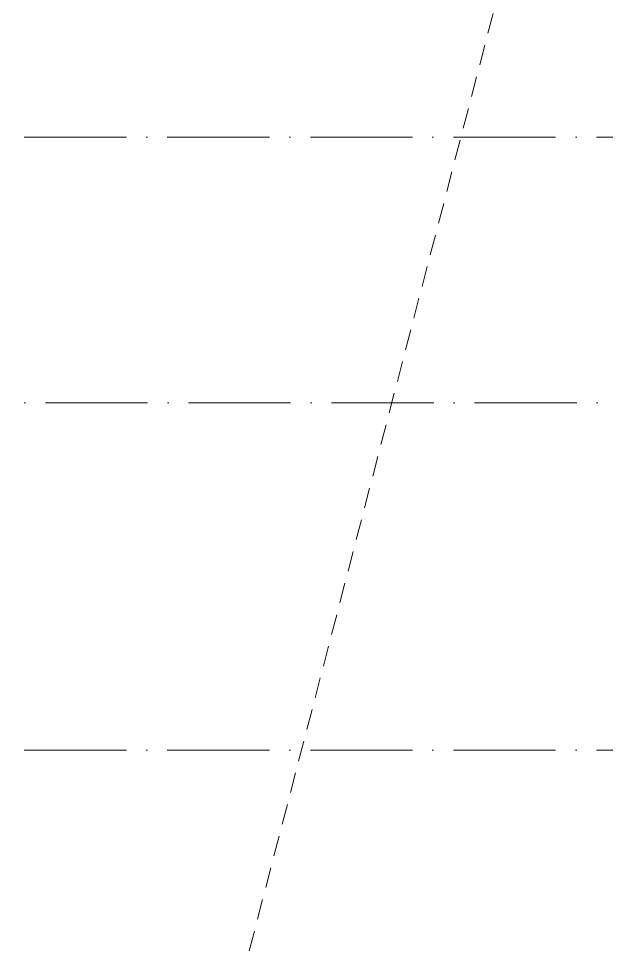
# Model space of a CAD drawing. Header units: millimetres. Extents: x -213536 to 1564669, y -45299 to 942238.
# Drawn here: x 525642 to 528518, y 507108 to 511682 of the extents above; entities that cross this region are included whole.
import ezdxf

# ---------------------------------------------------------------- set-up
doc = ezdxf.new("R2010")
doc.units = ezdxf.units.MM
doc.linetypes.add('200_ШТРИХ_ш1п0_6_', pattern=[160, 100, -60])
doc.linetypes.add('50_200_ШТРИХ_1Т_ш5_п1_п1_', pattern=[700, 500, -100, 0, -100])
for name, color, linetype, lineweight in [('0-1', 7, 'Continuous', 5), ('3) ЖБ 4м', 3, 'Continuous', 30), ('Линии-1', 7, '200_ШТРИХ_ш1п0_6_', 9), ('Оси-2', 7, '50_200_ШТРИХ_1Т_ш5_п1_п1_', 9)]:
    doc.layers.add(name, color=color, linetype=linetype, lineweight=lineweight)

# ---------------------------------------------------------------- blocks, each defined once
blk = doc.blocks.new('Ос 3 эт верх часть')
at = {"layer": 'Оси-2'}
for p, q in [((502566, 511102.4), (535374.3, 511102.4)), ((535374.3, 509802.4), (426847.2, 509802.4)), ((502566, 508102.4), (535374.3, 508102.4))]:
    blk.add_line(p, q, dxfattribs=at)
blk = doc.blocks.new('0125-Р-ОО-Ш2-АР-о_23_10_2024_rvt-1-АИ2_03_План отделки стен 3-го этажа _Часть 1_')
at = {"layer": 'Линии-1'}
blk.add_line((96316.1, 57262), (103096.9, 83338), dxfattribs=at)
blk = doc.blocks.new('3этВверх')
at = {"layer": '0-1'}
blk.add_blockref('0125-Р-ОО-Ш2-АР-о_23_10_2024_rvt-1-АИ2_03_План отделки стен 3-го этажа _Часть 1_', (429166, 444902.4), dxfattribs=at)

msp = doc.modelspace()

# ---------------------------------------------------------------- block references
at = {"color": 5, "lineweight": 30}
msp.add_blockref('Ос 3 эт верх часть', (0, 0), dxfattribs=at)
at = {"layer": '3) ЖБ 4м'}
msp.add_blockref('3этВверх', (0, 0), dxfattribs=at)

doc.saveas('drawing.dxf')
